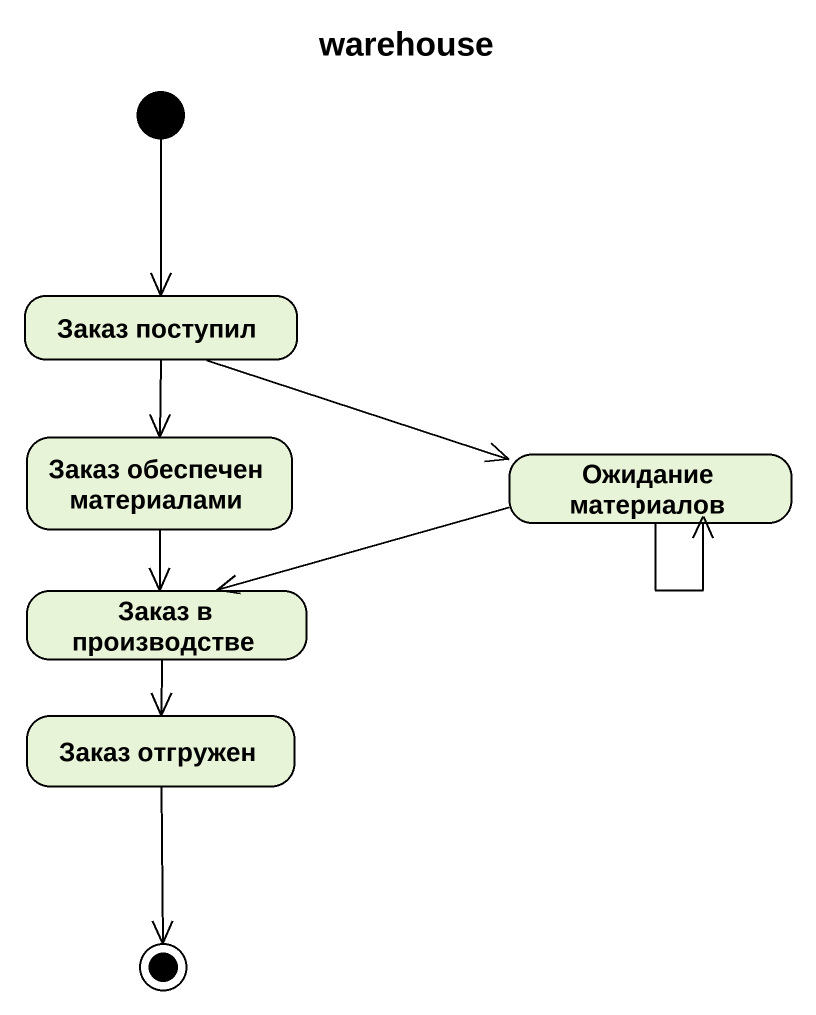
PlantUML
@startuml
title warehouse
hide empty description
state "Заказ поступил" as Заказ_поступил
state "Заказ обеспечен материалами" as Заказ_обеспечен_материалами
state "Ожидание материалов" as Ожидание_материалов
state "Заказ в производстве" as Заказ_в_производстве
state "Заказ отгружен" as Заказ_отгружен
[*] --> Заказ_поступил
Заказ_поступил --> Заказ_обеспечен_материалами
Заказ_поступил -right-> Ожидание_материалов
Заказ_обеспечен_материалами --> Заказ_в_производстве
Ожидание_материалов -up-> Ожидание_материалов
Ожидание_материалов -left-> Заказ_в_производстве
Заказ_в_производстве --> Заказ_отгружен
Заказ_отгружен --> [*]
@enduml
